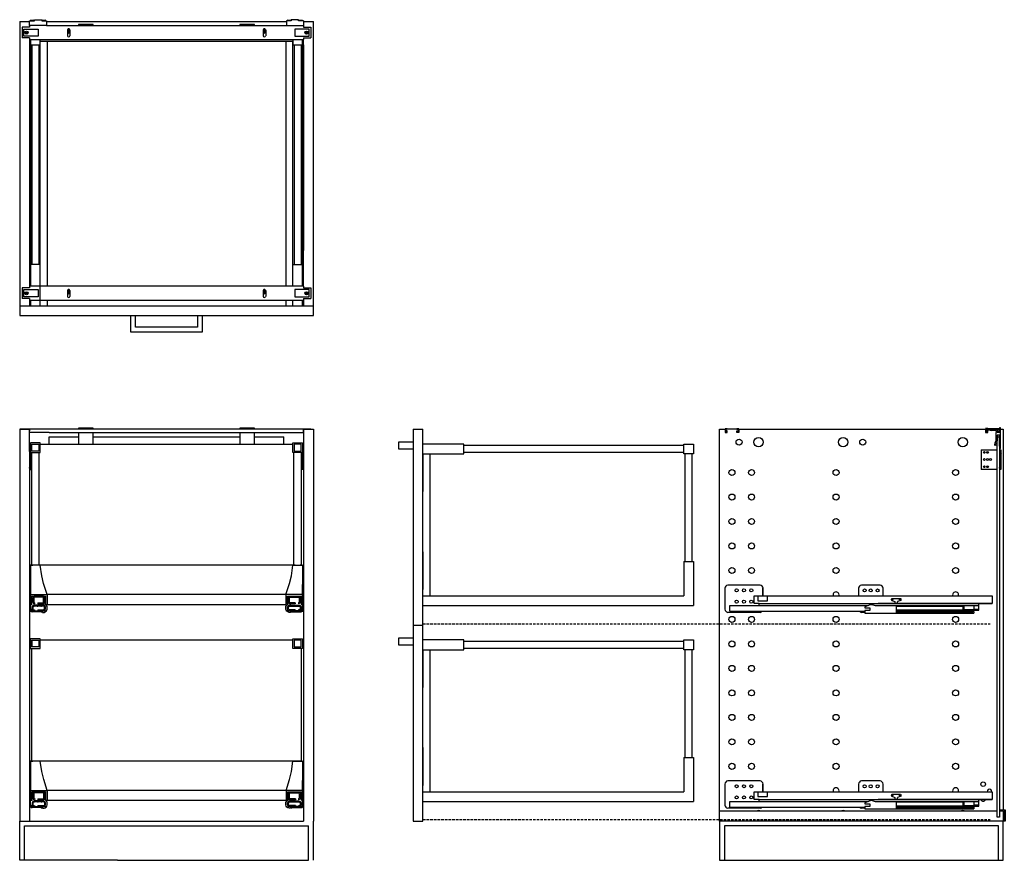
# Model space of a CAD drawing. Header units: millimetres. Extents: x 732 to 34504, y 287 to 534.
# Drawn here: x 1182.7 to 1384.1, y 310.4 to 482.1 of the extents above; entities that cross this region are included whole.
import ezdxf

# ---------------------------------------------------------------- set-up
doc = ezdxf.new("R2010")
doc.units = ezdxf.units.MM
doc.linetypes.add('TRATTEGGIATO', pattern=[0.75, 0.5, -0.25])
doc.layers.add('viti', color=5, linetype='Continuous')

msp = doc.modelspace()

# ---------------------------------------------------------------- linework, layer by layer
for p, q in [((1182.7, 481.68), (1182.7, 421.68)), ((1182.7, 481.68), (1184.7, 481.68)), ((1182.7, 481.68), (1182.7, 421.68)), ((1182.7, 481.68), (1184.7, 481.68)), ((1188.2, 481.68), (1237.2, 481.68)), ((1240.7, 481.68), (1242.7, 481.68)), ((1240.7, 481.68), (1242.7, 481.68)), ((1242.7, 421.68), (1242.7, 481.68)), ((1242.7, 421.68), (1242.7, 481.68)), ((1184.7, 478.06), (1184.7, 427.65)), ((1184.7, 478.06), (1184.7, 427.65)), ((1184.9, 478.06), (1184.9, 427.65)), ((1186.9, 432.06), (1186.9, 478.06)), ((1186.9, 477.73), (1238.5, 477.73)), ((1188.28, 477.73), (1188.28, 427.65)), ((1237.11, 477.72), (1237.11, 427.65)), ((1238.5, 432.06), (1238.5, 477.73)), ((1240.5, 427.65), (1240.5, 478.06)), ((1240.5, 478.06), (1240.5, 427.65)), ((1240.7, 427.65), (1240.7, 478.06)), ((1240.7, 427.65), (1240.7, 478.06)), ((1184.7, 476.98), (1184.7, 434.98)), ((1184.9, 476.98), (1184.9, 434.98)), ((1185.2, 476.98), (1185.2, 432.06)), ((1186.6, 476.98), (1186.6, 432.06)), ((1238.8, 476.98), (1238.8, 432.06)), ((1240.2, 476.98), (1240.2, 432.06)), ((1240.5, 476.98), (1240.5, 434.98)), ((1240.7, 476.98), (1240.7, 434.98)), ((1184.9, 457.1), (1184.7, 457.1)), ((1240.7, 457.1), (1240.5, 457.1)), ((1184.7, 452.1), (1184.9, 452.1)), ((1240.5, 452.1), (1240.7, 452.1)), ((1184.9, 432.56), (1184.7, 432.56)), ((1240.7, 432.56), (1240.5, 432.56)), ((1240.7, 428.74), (1240.7, 429.59)), ((1240.7, 428.74), (1240.7, 429.09)), ((1182.7, 423.68), (1242.7, 423.68)), ((1184.7, 424.83), (1184.7, 423.68)), ((1184.7, 424.83), (1184.7, 423.68)), ((1184.9, 424.83), (1184.9, 423.68)), ((1188.28, 424.83), (1188.28, 423.68)), ((1237.11, 424.83), (1237.11, 423.67)), ((1240.7, 423.68), (1240.4, 423.68)), ((1240.5, 423.68), (1240.5, 424.83)), ((1240.5, 424.83), (1240.5, 423.68)), ((1240.7, 423.68), (1240.55, 423.68)), ((1240.7, 423.68), (1240.7, 424.83)), ((1240.7, 423.68), (1240.7, 424.83)), ((1240.7, 424.83), (1240.7, 423.68)), ((1240.7, 423.68), (1240.7, 424.53)), ((1182.7, 421.68), (1242.7, 421.68)), ((1205.38, 418.28), (1205.38, 421.68)), ((1205.38, 421.68), (1220.01, 421.68)), ((1206.38, 419.28), (1206.38, 421.68)), ((1219.01, 421.68), (1219.01, 419.28)), ((1220.01, 421.68), (1220.01, 418.28)), ((1219.01, 419.28), (1206.38, 419.28)), ((1220.01, 418.28), (1205.38, 418.28)), ((1182.7, 398.43), (1182.7, 318.43)), ((1184.7, 398.43), (1182.7, 398.43)), ((1182.7, 398.43), (1184.7, 398.43)), ((1184.7, 393.89), (1184.7, 398.43)), ((1184.7, 393.89), (1184.7, 398.43)), ((1188.7, 395.43), (1188.7, 396.9)), ((1188.7, 396.9), (1194.7, 396.9)), ((1197.74, 396.9), (1227.65, 396.9)), ((1230.7, 396.9), (1236.7, 396.9)), ((1236.7, 395.43), (1236.7, 396.9)), ((1240.7, 398.43), (1242.7, 398.43)), ((1240.7, 398.43), (1242.7, 398.43)), ((1240.7, 398.43), (1240.7, 393.89)), ((1242.7, 398.43), (1242.7, 318.43)), ((1263.09, 398.43), (1263.09, 378.43)), ((1263.09, 398.43), (1265.09, 398.43)), ((1265.09, 378.43), (1265.09, 398.43)), ((1325.7, 398.43), (1326.85, 398.43)), ((1325.7, 318.43), (1325.7, 398.43)), ((1329.68, 398.43), (1380.08, 398.43)), ((1383.12, 398.43), (1383.7, 398.43)), ((1383.7, 398.43), (1383.7, 390.73)), ((1186.91, 395.43), (1238.5, 395.43)), ((1263.09, 395.8), (1260.07, 395.8)), ((1260.07, 395.8), (1260.07, 394.45)), ((1273.47, 395.43), (1265.09, 395.43)), ((1273.47, 393.43), (1273.47, 395.43)), ((1273.47, 395.18), (1318.39, 395.18)), ((1318.39, 395.43), (1320.39, 395.43)), ((1318.39, 393.43), (1318.39, 395.43)), ((1320.39, 395.43), (1320.39, 393.43)), ((1320.39, 395.43), (1320.39, 393.43)), ((1184.7, 393.89), (1184.7, 318.43)), ((1185.15, 370.68), (1185.15, 393.68)), ((1186.65, 370.68), (1186.65, 393.68)), ((1238.74, 370.68), (1238.74, 393.68)), ((1240.25, 370.68), (1240.25, 393.68)), ((1240.7, 393.89), (1240.7, 318.43)), ((1260.07, 394.45), (1263.09, 394.45)), ((1265.09, 393.43), (1273.47, 393.43)), ((1265.09, 393.43), (1265.09, 385.73)), ((1265.09, 378.73), (1265.09, 393.13)), ((1266.59, 364.43), (1266.59, 393.43)), ((1318.39, 393.68), (1273.47, 393.68)), ((1320.39, 393.43), (1318.39, 393.43)), ((1320.09, 393.43), (1318.59, 393.43)), ((1318.59, 393.43), (1318.59, 371.43)), ((1320.09, 371.43), (1320.09, 393.43)), ((1382.9, 393.89), (1382.9, 390.63)), ((1383.7, 390.73), (1383.7, 320.73)), ((1265.09, 378.43), (1265.09, 378.73)), ((1263.09, 378.43), (1263.09, 358.43)), ((1265.09, 358.43), (1265.09, 378.43)), ((1265.09, 373.43), (1265.09, 365.73)), ((1265.09, 358.73), (1265.09, 373.13)), ((1184.9, 370.68), (1184.9, 362.68)), ((1186.9, 370.68), (1184.9, 370.68)), ((1184.9, 370.68), (1185.4, 370.68)), ((1187.19, 368.54), (1186.9, 370.68)), ((1238.99, 370.68), (1186.9, 370.68)), ((1238.21, 368.54), (1238.5, 370.68)), ((1238.5, 370.68), (1240.5, 370.68)), ((1240.5, 370.68), (1240, 370.68)), ((1240.5, 370.68), (1240.5, 362.68)), ((1318.39, 371.43), (1318.39, 364.43)), ((1318.39, 371.43), (1320.39, 371.43)), ((1320.39, 371.43), (1320.39, 362.43)), ((1184.7, 366.75), (1184.7, 361.69)), ((1184.9, 366.75), (1184.7, 366.75)), ((1184.9, 361.69), (1184.9, 366.75)), ((1187.59, 366.94), (1187.19, 368.54)), ((1188.28, 364.68), (1187.59, 366.94)), ((1237.11, 364.68), (1237.8, 366.94)), ((1237.8, 366.94), (1238.21, 368.54)), ((1240.5, 361.69), (1240.5, 366.75)), ((1240.5, 366.75), (1240.7, 366.75)), ((1240.7, 366.75), (1240.7, 361.69)), ((1184.9, 364.68), (1188.28, 364.68)), ((1184.9, 364.55), (1184.9, 364.55)), ((1237.11, 364.68), (1188.28, 364.68)), ((1188.28, 364.68), (1188.28, 362.68)), ((1237.11, 364.68), (1237.11, 362.68)), ((1240.5, 364.68), (1237.11, 364.68)), ((1240.5, 362.68), (1240.5, 364.68)), ((1240.5, 364.55), (1240.5, 364.55)), ((1184.9, 362.68), (1185.2, 362.68)), ((1184.9, 362.68), (1185.2, 362.68)), ((1185.2, 362.68), (1185.2, 364.38)), ((1185.2, 364.38), (1187.98, 364.38)), ((1185.75, 362.97), (1185.71, 362.78)), ((1186.38, 362.98), (1186.38, 362.78)), ((1187.34, 362.55), (1187.34, 362.78)), ((1187.98, 364.38), (1187.98, 362.68)), ((1187.98, 362.68), (1237.11, 362.69)), ((1237.41, 362.68), (1237.41, 364.38)), ((1237.41, 364.38), (1240.2, 364.38)), ((1238.05, 362.55), (1238.05, 362.78)), ((1239.01, 362.98), (1239.01, 362.78)), ((1239.64, 362.97), (1239.69, 362.78)), ((1240.2, 364.38), (1240.2, 362.68)), ((1240.5, 362.68), (1240.2, 362.68)), ((1240.5, 362.68), (1240.2, 362.68)), ((1265.09, 364.43), (1318.39, 364.43)), ((1187.34, 361.18), (1185.19, 361.18)), ((1185.25, 361.38), (1187.64, 361.38)), ((1185.75, 361.57), (1185.71, 361.38)), ((1186.38, 361.58), (1186.38, 361.38)), ((1187.34, 361.05), (1187.34, 361.38)), ((1240.14, 361.38), (1237.75, 361.38)), ((1238.05, 361.05), (1238.05, 361.38)), ((1238.05, 361.18), (1240.2, 361.18)), ((1239.01, 361.58), (1239.01, 361.38)), ((1239.64, 361.57), (1239.69, 361.38)), ((1265.09, 362.43), (1320.39, 362.43)), ((1263.09, 358.43), (1265.09, 358.43)), ((1263.09, 358.43), (1263.09, 338.43)), ((1263.09, 358.43), (1265.09, 358.43)), ((1265.09, 338.43), (1265.09, 358.43)), ((1186.91, 355.43), (1238.51, 355.43)), ((1263.09, 355.8), (1260.07, 355.8)), ((1260.07, 355.8), (1260.07, 354.45)), ((1273.47, 355.43), (1265.09, 355.43)), ((1273.47, 353.43), (1273.47, 355.43)), ((1273.47, 355.18), (1318.39, 355.18)), ((1318.39, 355.43), (1320.39, 355.43)), ((1318.39, 353.43), (1318.39, 355.43)), ((1320.39, 355.43), (1320.39, 353.43)), ((1320.39, 355.43), (1320.39, 353.43)), ((1185.16, 330.68), (1185.16, 353.68)), ((1240.26, 330.68), (1240.26, 353.68)), ((1260.07, 354.45), (1263.09, 354.45)), ((1265.09, 353.43), (1273.47, 353.43)), ((1265.09, 353.43), (1265.09, 345.73)), ((1265.09, 338.73), (1265.09, 353.13)), ((1266.59, 324.43), (1266.59, 353.43)), ((1318.39, 353.68), (1273.47, 353.68)), ((1320.39, 353.43), (1318.39, 353.43)), ((1320.09, 353.43), (1318.59, 353.43)), ((1318.59, 353.43), (1318.59, 331.43)), ((1320.09, 331.43), (1320.09, 353.43)), ((1263.09, 338.43), (1263.09, 318.43)), ((1265.09, 338.43), (1265.09, 338.73)), ((1265.09, 318.43), (1265.09, 338.43)), ((1265.09, 333.43), (1265.09, 325.73)), ((1265.09, 318.73), (1265.09, 333.13)), ((1184.91, 330.68), (1184.91, 322.68)), ((1186.91, 330.68), (1184.91, 330.68)), ((1184.91, 330.68), (1185.41, 330.68)), ((1240.51, 330.68), (1185.41, 330.68)), ((1187.2, 328.54), (1186.91, 330.68)), ((1238.22, 328.54), (1238.51, 330.68)), ((1238.51, 330.68), (1240.51, 330.68)), ((1240.51, 330.68), (1240.01, 330.68)), ((1240.51, 330.68), (1240.51, 322.68)), ((1318.39, 331.43), (1318.39, 324.43)), ((1318.39, 331.43), (1320.39, 331.43)), ((1320.39, 331.43), (1320.39, 322.43)), ((1187.6, 326.94), (1187.2, 328.54)), ((1237.82, 326.94), (1238.22, 328.54)), ((1184.71, 326.75), (1184.71, 321.69)), ((1184.91, 326.75), (1184.71, 326.75)), ((1184.91, 321.69), (1184.91, 326.75)), ((1188.3, 324.68), (1187.6, 326.94)), ((1237.12, 324.68), (1237.82, 326.94)), ((1240.51, 321.69), (1240.51, 326.75)), ((1240.51, 326.75), (1240.71, 326.75)), ((1240.71, 326.75), (1240.71, 321.69)), ((1184.91, 324.68), (1188.3, 324.68)), ((1184.91, 324.55), (1184.91, 324.55)), ((1185.21, 322.68), (1185.21, 324.38)), ((1185.21, 324.38), (1188, 324.38)), ((1188, 324.38), (1188, 322.68)), ((1237.12, 324.68), (1188.3, 324.68)), ((1188.3, 324.68), (1188.3, 322.68)), ((1237.12, 324.68), (1237.12, 322.68)), ((1240.51, 324.68), (1237.12, 324.68)), ((1237.42, 322.68), (1237.42, 324.38)), ((1237.42, 324.38), (1240.21, 324.38)), ((1240.21, 324.38), (1240.21, 322.68)), ((1240.51, 322.68), (1240.51, 324.68)), ((1240.51, 324.55), (1240.51, 324.55)), ((1265.09, 324.43), (1318.39, 324.43)), ((1184.91, 322.68), (1185.21, 322.68)), ((1184.91, 322.68), (1185.21, 322.68)), ((1185.77, 322.97), (1185.72, 322.78)), ((1186.39, 322.98), (1186.39, 322.78)), ((1187.36, 322.55), (1187.36, 322.78)), ((1188, 322.68), (1237.12, 322.69)), ((1238.06, 322.55), (1238.06, 322.78)), ((1239.03, 322.98), (1239.03, 322.78)), ((1239.65, 322.97), (1239.7, 322.78)), ((1240.51, 322.68), (1240.21, 322.68)), ((1240.51, 322.68), (1240.21, 322.68)), ((1265.09, 322.43), (1320.39, 322.43)), ((1187.36, 321.18), (1185.2, 321.18)), ((1185.26, 321.38), (1187.65, 321.38)), ((1185.77, 321.57), (1185.72, 321.38)), ((1186.39, 321.58), (1186.39, 321.38)), ((1187.36, 321.05), (1187.36, 321.38)), ((1240.16, 321.38), (1237.77, 321.38)), ((1238.06, 321.05), (1238.06, 321.38)), ((1238.06, 321.18), (1240.22, 321.18)), ((1239.03, 321.58), (1239.03, 321.38)), ((1239.65, 321.57), (1239.7, 321.38)), ((1382.45, 320.43), (1325.7, 320.43)), ((1382.45, 320.43), (1325.7, 320.43)), ((1383.7, 320.43), (1382.9, 320.43)), ((1383.7, 320.43), (1383.7, 318.43)), ((1182.7, 318.43), (1240.7, 318.43)), ((1182.7, 310.43), (1182.7, 318.43)), ((1242.7, 310.43), (1242.7, 318.43)), ((1263.09, 318.43), (1265.09, 318.43)), ((1383.7, 318.43), (1325.7, 318.43)), ((1325.7, 318.43), (1325.7, 310.43)), ((1383.7, 310.43), (1383.7, 318.43)), ((1183.7, 310.43), (1183.7, 317.43)), ((1183.7, 317.43), (1241.7, 317.43)), ((1241.7, 310.43), (1241.7, 317.43)), ((1382.7, 317.43), (1326.7, 317.43)), ((1326.7, 317.43), (1326.7, 310.43)), ((1382.7, 310.43), (1382.7, 317.43)), ((1202.7, 310.43), (1182.7, 310.43)), ((1202.7, 310.43), (1241.7, 310.43)), ((1325.7, 310.43), (1383.7, 310.43))]:
    msp.add_line(p, q)
for points in [[(1184.9, 478.06), (1184.9, 476.98), (1186.9, 476.98), (1186.9, 478.06)], [(1238.5, 478.06), (1238.5, 476.98), (1240.5, 476.98), (1240.5, 478.06)], [(1186.9, 423.68), (1186.9, 432.06), (1184.9, 432.06), (1184.9, 427.65)], [(1238.5, 427.65), (1238.5, 432.06), (1240.5, 432.06), (1240.5, 427.65)], [(1184.7, 424.83), (1184.7, 423.68)], [(1184.9, 424.83), (1184.9, 423.68)], [(1238.5, 423.68), (1238.5, 424.83)], [(1240.5, 424.83), (1240.5, 423.68)]]:
    msp.add_lwpolyline(points)
for points in [[(1382.45, 396.9), (1382.9, 396.9), (1382.9, 319.26), (1382.45, 319.26)], [(1184.9, 393.68), (1186.9, 393.68), (1186.9, 395.68), (1184.9, 395.68)], [(1184.91, 393.68), (1186.91, 393.68), (1186.91, 395.68), (1184.91, 395.68)], [(1185.2, 395.38), (1186.6, 395.38), (1186.6, 393.98), (1185.2, 393.98)], [(1240.5, 393.68), (1238.5, 393.68), (1238.5, 395.68), (1240.5, 395.68)], [(1240.2, 395.38), (1238.8, 395.38), (1238.8, 393.98), (1240.2, 393.98)], [(1184.91, 353.68), (1186.91, 353.68), (1186.91, 355.68), (1184.91, 355.68)], [(1185.21, 355.38), (1186.61, 355.38), (1186.61, 353.98), (1185.21, 353.98)], [(1240.51, 353.68), (1238.51, 353.68), (1238.51, 355.68), (1240.51, 355.68)], [(1240.21, 355.38), (1238.81, 355.38), (1238.81, 353.98), (1240.21, 353.98)]]:
    msp.add_lwpolyline(points, close=True)
for points in [[(1186.38, 361.38), (1186.38, 361.38), (1187.64, 361.38, 0.326316), (1187.98, 361.75), (1187.98, 362.17, 0.303885), (1187.47, 362.55), (1185.71, 362.55, 0.303885), (1185.2, 362.17), (1185.2, 361.77, 0.342616), (1185.56, 361.38)], [(1186.38, 362.78), (1186.38, 362.78), (1187.47, 362.78, 0.341037), (1187.78, 363.16), (1187.78, 363.99, 0.341037), (1187.47, 364.38), (1185.71, 364.38, 0.341037), (1185.4, 363.99), (1185.4, 363.16, 0.341037), (1185.71, 362.78)], [(1186.38, 362.98), (1187.45, 362.98, 0.311697), (1187.58, 363.16), (1187.58, 363.99, 0.311697), (1187.45, 364.18), (1185.73, 364.18, 0.311697), (1185.6, 363.99), (1185.6, 363.16, 0.338201), (1185.75, 362.97, 0.338201)], [(1187.34, 361.05), (1187.67, 361.05, 0.347699), (1188.31, 361.73), (1188.31, 362.22, 0.221474), (1187.65, 362.86, 0.221474)], [(1238.05, 361.05), (1237.73, 361.05, -0.347699), (1237.08, 361.73), (1237.08, 362.22, -0.233368), (1237.74, 362.87)], [(1239.01, 361.38), (1239.01, 361.38), (1237.75, 361.38, -0.326316), (1237.41, 361.75), (1237.41, 362.17, -0.303885), (1237.92, 362.55), (1239.69, 362.55, -0.303885), (1240.2, 362.17), (1240.2, 361.77, -0.342616), (1239.83, 361.38)], [(1239.01, 362.78), (1239.01, 362.78), (1237.92, 362.78, -0.341037), (1237.61, 363.16), (1237.61, 364, -0.341037), (1237.92, 364.38), (1239.69, 364.38, -0.341037), (1240, 364), (1240, 363.16, -0.341037), (1239.69, 362.78)], [(1239.01, 362.98), (1237.95, 362.98, -0.311697), (1237.81, 363.16), (1237.81, 363.99, -0.311697), (1237.95, 364.18), (1239.66, 364.18, -0.311697), (1239.8, 363.99), (1239.8, 363.16, -0.338201), (1239.64, 362.97, -0.338201)], [(1186.38, 361.58), (1187.45, 361.58, 0.281048), (1187.78, 361.75), (1187.78, 362.16, 0.332656), (1187.45, 362.35), (1185.73, 362.35, 0.332656), (1185.4, 362.16), (1185.4, 361.75, 0.414996), (1185.75, 361.57, 0.338201)], [(1239.01, 361.58), (1237.95, 361.58, -0.281048), (1237.61, 361.75), (1237.61, 362.17, -0.332656), (1237.95, 362.35), (1239.66, 362.35, -0.332656), (1240, 362.17), (1240, 361.75, -0.414996), (1239.64, 361.57, -0.338201)], [(1186.39, 322.78), (1186.39, 322.78), (1187.49, 322.78, 0.341037), (1187.8, 323.16), (1187.8, 323.99, 0.341037), (1187.49, 324.38), (1185.72, 324.38, 0.341037), (1185.41, 323.99), (1185.41, 323.16, 0.341037), (1185.72, 322.78)], [(1239.03, 322.78), (1239.03, 322.78), (1237.93, 322.78, -0.341037), (1237.62, 323.16), (1237.62, 324, -0.341037), (1237.93, 324.38), (1239.7, 324.38, -0.341037), (1240.01, 324), (1240.01, 323.16, -0.341037), (1239.7, 322.78)], [(1186.39, 321.38), (1186.39, 321.38), (1187.65, 321.38, 0.326316), (1188, 321.75), (1188, 322.17, 0.303885), (1187.49, 322.55), (1185.72, 322.55, 0.303885), (1185.21, 322.17), (1185.21, 321.77, 0.342616), (1185.58, 321.38)], [(1186.39, 321.58), (1187.46, 321.58, 0.281048), (1187.8, 321.75), (1187.8, 322.16, 0.332656), (1187.46, 322.35), (1185.75, 322.35, 0.332656), (1185.41, 322.16), (1185.41, 321.75, 0.414996), (1185.77, 321.57, 0.338201)], [(1186.39, 322.98), (1187.46, 322.98, 0.311697), (1187.6, 323.16), (1187.6, 323.99, 0.311697), (1187.46, 324.18), (1185.75, 324.18, 0.311697), (1185.61, 323.99), (1185.61, 323.16, 0.338201), (1185.77, 322.97, 0.338201)], [(1187.36, 321.05), (1187.68, 321.05, 0.347699), (1188.33, 321.73), (1188.33, 322.22, 0.221474), (1187.66, 322.86, 0.221474)], [(1238.06, 321.05), (1237.74, 321.05, -0.347699), (1237.09, 321.73), (1237.09, 322.22, -0.233368), (1237.76, 322.87)], [(1239.03, 321.38), (1239.03, 321.38), (1237.77, 321.38, -0.326316), (1237.42, 321.75), (1237.42, 322.17, -0.303885), (1237.93, 322.55), (1239.7, 322.55, -0.303885), (1240.21, 322.17), (1240.21, 321.77, -0.342616), (1239.84, 321.38)], [(1239.03, 321.58), (1237.96, 321.58, -0.281048), (1237.62, 321.75), (1237.62, 322.17, -0.332656), (1237.96, 322.35), (1239.67, 322.35, -0.332656), (1240.01, 322.17), (1240.01, 321.75, -0.414996), (1239.65, 321.57, -0.338201)], [(1239.03, 322.98), (1237.96, 322.98, -0.311697), (1237.82, 323.16), (1237.82, 323.99, -0.311697), (1237.96, 324.18), (1239.67, 324.18, -0.311697), (1239.81, 323.99), (1239.81, 323.16, -0.338201), (1239.65, 322.97, -0.338201)]]:
    msp.add_lwpolyline(points, format="xyb")
for centre, radius in [((1333.69, 395.81), 0.955), ((1333.69, 395.81), 0.955), ((1350.96, 395.81), 0.955), ((1350.96, 395.81), 0.955), ((1375.41, 395.81), 0.955), ((1375.41, 395.81), 0.955), ((1329.69, 395.81), 0.614), ((1329.69, 395.81), 0.614), ((1354.96, 395.81), 0.614), ((1354.96, 395.81), 0.614), ((1328.24, 389.61), 0.614), ((1332.24, 389.61), 0.614), ((1349.51, 389.61), 0.614), ((1373.95, 389.61), 0.614), ((1328.24, 384.61), 0.614), ((1332.24, 384.61), 0.614), ((1349.51, 384.61), 0.614), ((1373.95, 384.61), 0.614), ((1328.24, 379.61), 0.614), ((1328.24, 379.61), 0.614), ((1332.24, 379.61), 0.614), ((1332.24, 379.61), 0.614), ((1349.51, 379.61), 0.614), ((1373.95, 379.61), 0.614), ((1328.24, 374.61), 0.614), ((1328.24, 374.61), 0.614), ((1332.24, 374.61), 0.614), ((1332.24, 374.61), 0.614), ((1349.51, 374.61), 0.614), ((1373.95, 374.61), 0.614), ((1328.24, 369.61), 0.614), ((1328.24, 369.61), 0.614), ((1332.24, 369.61), 0.614), ((1332.24, 369.61), 0.614), ((1349.51, 369.61), 0.614), ((1373.95, 369.61), 0.614), ((1328.24, 359.61), 0.614), ((1328.24, 359.61), 0.614), ((1332.24, 359.61), 0.614), ((1332.24, 359.61), 0.614), ((1349.51, 359.61), 0.614), ((1373.95, 359.61), 0.614), ((1328.24, 354.61), 0.614), ((1328.24, 354.61), 0.614), ((1332.24, 354.61), 0.614), ((1332.24, 354.61), 0.614), ((1349.51, 354.61), 0.614), ((1373.95, 354.61), 0.614), ((1328.24, 349.61), 0.614), ((1328.24, 349.61), 0.614), ((1328.24, 349.61), 0.614), ((1332.24, 349.61), 0.614), ((1332.24, 349.61), 0.614), ((1332.24, 349.61), 0.614), ((1349.51, 349.61), 0.614), ((1349.51, 349.61), 0.614), ((1349.51, 349.61), 0.614), ((1373.95, 349.61), 0.614), ((1373.95, 349.61), 0.614), ((1373.95, 349.61), 0.614), ((1328.24, 344.61), 0.614), ((1328.24, 344.61), 0.614), ((1328.24, 344.61), 0.614), ((1332.24, 344.61), 0.614), ((1332.24, 344.61), 0.614), ((1332.24, 344.61), 0.614), ((1349.51, 344.61), 0.614), ((1349.51, 344.61), 0.614), ((1349.51, 344.61), 0.614), ((1373.95, 344.61), 0.614), ((1373.95, 344.61), 0.614), ((1373.95, 344.61), 0.614), ((1328.24, 339.61), 0.614), ((1328.24, 339.61), 0.614), ((1332.24, 339.61), 0.614), ((1332.24, 339.61), 0.614), ((1349.51, 339.61), 0.614), ((1373.95, 339.61), 0.614), ((1328.24, 334.61), 0.614), ((1328.24, 334.61), 0.614), ((1332.24, 334.61), 0.614), ((1332.24, 334.61), 0.614), ((1349.51, 334.61), 0.614), ((1373.95, 334.61), 0.614), ((1328.24, 329.61), 0.614), ((1328.24, 329.61), 0.614), ((1332.24, 329.61), 0.614), ((1332.24, 329.61), 0.614), ((1349.51, 329.61), 0.614), ((1373.95, 329.61), 0.614), ((1379.57, 325.97), 0.469)]:
    msp.add_circle(centre, radius)
for centre, radius, start, end in [((1349.51, 364.61), 0.614, 342.6442, 197.3558), ((1373.95, 364.61), 0.614, 342.6442, 197.3558), ((1185.22, 361.7), 0.522, 180.4145, 273.2517), ((1185.3, 361.78), 0.41, 192.676, 263.1788), ((1240.1, 361.78), 0.41, 276.8212, 347.324), ((1240.17, 361.7), 0.522, 266.7483, 359.5855), ((1349.51, 324.61), 0.614, 342.6442, 197.3558), ((1373.95, 324.61), 0.614, 342.6442, 197.3558), ((1380.88, 324.46), 0.469, 355.6183, 184.3817), ((1379.57, 322.95), 0.469, 195.4149, 344.5851), ((1185.23, 321.7), 0.522, 180.4145, 273.2517), ((1185.31, 321.78), 0.41, 192.676, 263.1788), ((1240.11, 321.78), 0.41, 276.8212, 347.324), ((1240.19, 321.7), 0.522, 266.7483, 359.5855), ((1333.69, 319.61), 0.955, 58.8319, 121.1681), ((1350.96, 319.61), 0.955, 58.8319, 121.1681), ((1375.41, 319.61), 0.955, 58.8319, 121.1681)]:
    msp.add_arc(centre, radius, start, end)
for p in [(1185.4, 361.69), (1185.6, 362.34), (1186.36, 362.35), (1187.11, 362.35), (1187.13, 361.15), (1187.78, 362.15), (1187.78, 361.39), (1237.61, 362.15), (1237.61, 361.39), (1238.26, 361.15), (1238.28, 362.35), (1239.03, 362.35), (1239.79, 362.34), (1240, 361.69), (1185.62, 322.34), (1186.37, 322.35), (1187.13, 322.35), (1238.29, 322.35), (1239.05, 322.35), (1239.8, 322.34), (1185.41, 321.69), (1187.15, 321.15), (1187.8, 322.15), (1187.8, 321.39), (1237.62, 322.15), (1237.62, 321.39), (1238.27, 321.15), (1240.01, 321.69)]:
    msp.add_point(p)
at = {"layer": 'viti'}
for p, q in [((1184.7, 480.88), (1184.7, 481.88)), ((1184.7, 481.88), (1185.7, 481.88)), ((1184.86, 481.98), (1185.51, 481.98)), ((1185.07, 481.88), (1184.87, 481.98)), ((1185.51, 481.98), (1185.33, 481.88)), ((1185.7, 481.88), (1185.7, 482.08)), ((1185.7, 482.08), (1187.2, 482.08)), ((1187.2, 482.08), (1187.2, 481.88)), ((1187.2, 481.88), (1188.2, 481.88)), ((1187.36, 481.98), (1188.01, 481.98)), ((1187.57, 481.88), (1187.37, 481.98)), ((1188.01, 481.98), (1187.83, 481.88)), ((1188.2, 481.88), (1188.2, 480.88)), ((1238.2, 481.88), (1237.2, 481.88)), ((1237.2, 481.88), (1237.2, 480.88)), ((1237.36, 481.98), (1238.01, 481.98)), ((1237.57, 481.88), (1237.37, 481.98)), ((1238.01, 481.98), (1237.83, 481.88)), ((1239.7, 482.08), (1238.2, 482.08)), ((1238.2, 482.08), (1238.2, 481.88)), ((1239.7, 481.88), (1239.7, 482.08)), ((1240.7, 481.88), (1239.7, 481.88)), ((1239.86, 481.98), (1240.51, 481.98)), ((1240.07, 481.88), (1239.87, 481.98)), ((1240.51, 481.98), (1240.33, 481.88)), ((1240.7, 481.88), (1240.7, 480.55)), ((1184.7, 480.55), (1183.2, 480.55)), ((1183.2, 480.55), (1183.2, 478.39)), ((1184.7, 480.88), (1184.7, 480.55)), ((1188.2, 480.88), (1184.7, 480.88)), ((1188.2, 480.88), (1240.7, 480.88)), ((1192.44, 480.01), (1192.44, 478.76)), ((1192.56, 480.11), (1192.56, 479.45)), ((1192.83, 480.11), (1192.83, 479.45)), ((1192.96, 480.01), (1192.96, 478.76)), ((1197.74, 481.08), (1194.7, 481.08)), ((1194.7, 481.08), (1194.7, 480.88)), ((1197.74, 480.88), (1197.74, 481.08)), ((1230.7, 481.08), (1227.65, 481.08)), ((1227.65, 481.08), (1227.65, 480.88)), ((1230.7, 480.88), (1230.7, 481.08)), ((1232.44, 480.01), (1232.44, 478.76)), ((1232.56, 480.11), (1232.56, 479.45)), ((1232.83, 480.11), (1232.83, 479.45)), ((1232.96, 480.01), (1232.96, 478.76)), ((1240.7, 480.55), (1242.2, 480.55)), ((1242.2, 480.55), (1242.2, 478.39)), ((1184.7, 478.39), (1183.2, 478.39)), ((1184.7, 478.39), (1184.7, 478.06)), ((1184.7, 478.06), (1240.7, 478.06)), ((1240.7, 478.39), (1242.2, 478.39)), ((1240.7, 478.39), (1240.7, 478.06)), ((1184.7, 427.32), (1183.2, 427.32)), ((1183.2, 427.32), (1183.2, 425.16)), ((1184.7, 427.65), (1184.7, 427.32)), ((1240.7, 427.65), (1184.7, 427.65)), ((1240.7, 427.65), (1240.7, 427.32)), ((1240.7, 427.32), (1242.2, 427.32)), ((1242.2, 427.32), (1242.2, 425.16)), ((1184.7, 425.16), (1183.2, 425.16)), ((1184.7, 425.16), (1184.7, 424.83)), ((1192.44, 426.78), (1192.44, 425.53)), ((1192.56, 426.88), (1192.56, 426.22)), ((1192.83, 426.88), (1192.83, 426.22)), ((1192.96, 426.78), (1192.96, 425.53)), ((1232.44, 426.78), (1232.44, 425.53)), ((1232.56, 426.88), (1232.56, 426.22)), ((1232.83, 426.88), (1232.83, 426.22)), ((1232.96, 426.78), (1232.96, 425.53)), ((1240.7, 425.16), (1242.2, 425.16)), ((1240.7, 425.16), (1240.7, 424.83)), ((1184.7, 424.83), (1240.7, 424.83)), ((1183.2, 398.53), (1184.41, 398.53)), ((1183.2, 398.43), (1183.2, 398.53)), ((1183.2, 398.43), (1183.2, 398.53)), ((1183.2, 398.43), (1183.2, 398.52)), ((1183.2, 398.43), (1183.2, 398.52)), ((1184.41, 398.53), (1242.2, 398.53)), ((1184.7, 398.43), (1184.7, 398.13)), ((1184.7, 397.75), (1184.7, 398.43)), ((1188.7, 397.75), (1184.7, 397.75)), ((1188.7, 397.75), (1184.7, 397.75)), ((1188.7, 397.75), (1197.74, 397.75)), ((1194.7, 398.68), (1194.7, 398.53)), ((1197.74, 398.68), (1194.7, 398.68)), ((1194.7, 397.75), (1194.7, 395.43)), ((1197.74, 398.53), (1197.74, 398.68)), ((1197.74, 398.53), (1197.74, 398.68)), ((1197.74, 397.75), (1240.7, 397.76)), ((1197.74, 395.43), (1197.74, 397.75)), ((1227.65, 398.68), (1227.65, 398.53)), ((1230.69, 398.68), (1227.65, 398.68)), ((1227.65, 397.75), (1227.65, 395.43)), ((1230.69, 398.53), (1230.69, 398.68)), ((1230.7, 397.75), (1240.7, 397.75)), ((1230.7, 395.43), (1230.7, 397.75)), ((1240.7, 397.75), (1240.7, 398.43)), ((1242.2, 398.43), (1240.7, 398.43)), ((1240.99, 398.53), (1242.2, 398.53)), ((1242.2, 398.43), (1242.2, 398.53)), ((1326.85, 398.56), (1329.68, 398.57)), ((1327.3, 398.56), (1326.85, 398.56)), ((1326.85, 398.56), (1326.85, 397.75)), ((1326.85, 397.75), (1327.3, 397.75)), ((1329.54, 398.43), (1326.99, 398.43)), ((1327.3, 398.43), (1326.99, 398.43)), ((1326.99, 398.43), (1326.99, 397.89)), ((1326.99, 397.89), (1327.17, 397.89)), ((1327.17, 397.89), (1327.17, 398.13)), ((1327.3, 398.13), (1327.17, 398.13)), ((1327.3, 397.75), (1327.3, 398.13)), ((1329.23, 398.57), (1329.68, 398.57)), ((1329.23, 398.43), (1329.54, 398.43)), ((1329.23, 397.75), (1329.23, 398.13)), ((1329.23, 398.13), (1329.36, 398.13)), ((1329.68, 397.75), (1329.23, 397.75)), ((1329.36, 397.89), (1329.36, 398.13)), ((1329.54, 397.89), (1329.36, 397.89)), ((1329.54, 398.43), (1329.54, 397.89)), ((1329.68, 398.56), (1329.68, 397.75)), ((1380.08, 398.61), (1382.46, 398.61)), ((1380.53, 398.61), (1380.08, 398.61)), ((1380.08, 398.56), (1380.08, 397.75)), ((1380.08, 397.75), (1380.53, 397.75)), ((1380.22, 398.39), (1380.53, 398.43)), ((1382.77, 398.43), (1380.22, 398.43)), ((1380.53, 398.43), (1380.22, 398.43)), ((1380.22, 398.43), (1380.22, 397.89)), ((1380.37, 398.31), (1380.22, 398.39)), ((1380.22, 397.89), (1380.4, 397.89)), ((1380.57, 398.24), (1380.37, 398.31)), ((1380.4, 397.89), (1380.4, 398.13)), ((1380.53, 398.13), (1380.4, 398.13)), ((1380.53, 398.43), (1380.91, 398.35)), ((1380.53, 397.75), (1380.53, 398.13)), ((1381.32, 398.15), (1380.57, 398.24)), ((1380.91, 398.35), (1381.11, 398.32)), ((1381.11, 398.32), (1381.46, 398.34)), ((1381.77, 398.17), (1381.32, 398.15)), ((1381.46, 398.34), (1381.88, 398.37)), ((1381.99, 398.21), (1381.77, 398.17)), ((1381.88, 398.37), (1382.04, 398.43)), ((1381.92, 398.43), (1382.32, 398.43)), ((1382.23, 398.2), (1381.99, 398.21)), ((1382.06, 398.04), (1382.06, 398.04)), ((1382.23, 398.2), (1382.23, 397.8)), ((1382.23, 396.88), (1382.23, 397.8)), ((1382.24, 396.3), (1382.23, 396.88)), ((1382.32, 398.43), (1382.46, 398.31)), ((1382.44, 397.26), (1382.44, 396.96)), ((1382.91, 397.26), (1382.44, 397.26)), ((1382.44, 396.96), (1382.44, 396.36)), ((1382.46, 398.61), (1382.91, 398.61)), ((1382.46, 398.43), (1382.77, 398.43)), ((1382.46, 398.31), (1382.46, 397.75)), ((1382.46, 397.75), (1382.46, 398.13)), ((1382.46, 397.75), (1382.46, 398.13)), ((1382.46, 398.13), (1382.59, 398.13)), ((1382.91, 397.75), (1382.46, 397.75)), ((1382.91, 397.75), (1382.46, 397.75)), ((1382.91, 397.75), (1382.46, 397.75)), ((1382.59, 397.89), (1382.59, 398.13)), ((1382.77, 397.89), (1382.59, 397.89)), ((1382.77, 398.43), (1382.77, 397.89)), ((1382.91, 398.72), (1382.91, 397.75)), ((1383.12, 398.72), (1382.91, 398.72)), ((1382.91, 398.65), (1382.91, 397.75)), ((1382.91, 398.56), (1382.91, 397.75)), ((1382.91, 395.14), (1382.91, 397.26)), ((1383.12, 394.53), (1383.12, 398.72)), ((1381.98, 395.22), (1382.06, 395.7)), ((1382.06, 395.13), (1381.98, 395.22)), ((1382.06, 395.7), (1382.17, 395.91)), ((1382.17, 395.32), (1382.06, 395.13)), ((1382.17, 395.91), (1382.24, 396.3)), ((1382.34, 395.76), (1382.17, 395.32)), ((1382.44, 396.36), (1382.34, 395.76)), ((1383.03, 394.53), (1382.91, 395.14)), ((1184.9, 394.26), (1184.69, 394.26)), ((1184.69, 394.26), (1184.7, 394.26)), ((1184.79, 394.26), (1184.7, 393.89)), ((1184.7, 393.89), (1184.7, 393.6)), ((1184.9, 393.6), (1184.7, 393.6)), ((1184.9, 393.54), (1184.7, 393.54)), ((1184.7, 393.19), (1184.9, 393.19)), ((1184.9, 393.13), (1184.7, 393.13)), ((1184.7, 393.13), (1184.7, 392.5)), ((1184.9, 393.9), (1184.9, 393.89)), ((1184.9, 393.89), (1184.9, 390.63)), ((1184.9, 393.81), (1184.9, 393.81)), ((1184.96, 393.65), (1184.9, 393.64)), ((1184.96, 393.65), (1184.9, 393.64)), ((1184.9, 393.64), (1184.9, 393.09)), ((1184.9, 393.64), (1184.9, 393.09)), ((1184.9, 393.09), (1184.96, 393.08)), ((1184.9, 393.09), (1184.96, 393.08)), ((1184.96, 393.01), (1184.96, 393.68)), ((1185.1, 393.02), (1184.96, 393.01)), ((1185.1, 393.68), (1185.1, 393.02)), ((1185.15, 393.6), (1185.1, 393.6)), ((1185.15, 393.36), (1185.1, 393.36)), ((1240.24, 393.6), (1240.29, 393.6)), ((1240.24, 393.36), (1240.29, 393.36)), ((1240.29, 393.68), (1240.29, 393.02)), ((1240.29, 393.02), (1240.43, 393.01)), ((1240.43, 393.01), (1240.43, 393.68)), ((1240.43, 393.65), (1240.49, 393.64)), ((1240.43, 393.65), (1240.49, 393.64)), ((1240.49, 393.09), (1240.43, 393.08)), ((1240.49, 393.09), (1240.43, 393.08)), ((1240.49, 394.26), (1240.7, 394.26)), ((1240.49, 393.9), (1240.49, 393.89)), ((1240.49, 393.89), (1240.49, 390.63)), ((1240.49, 393.81), (1240.49, 393.81)), ((1240.49, 393.64), (1240.49, 393.09)), ((1240.49, 393.64), (1240.49, 393.09)), ((1240.49, 393.6), (1240.69, 393.6)), ((1240.49, 393.54), (1240.69, 393.54)), ((1240.69, 393.19), (1240.49, 393.19)), ((1240.49, 393.13), (1240.69, 393.13)), ((1240.6, 394.26), (1240.69, 393.89)), ((1240.7, 394.26), (1240.69, 394.26)), ((1240.69, 393.89), (1240.69, 393.6)), ((1240.69, 393.13), (1240.69, 392.5)), ((1379.2, 394.26), (1382.45, 394.26)), ((1379.2, 394.26), (1379.2, 390.26)), ((1382.9, 394.26), (1383.2, 394.26)), ((1383, 394.26), (1382.9, 393.89)), ((1382.9, 393.89), (1382.9, 390.63)), ((1383.12, 394.53), (1383.03, 394.53)), ((1383.2, 394.26), (1383.1, 393.89)), ((1383.1, 393.89), (1383.1, 390.63)), ((1383.2, 394.26), (1383.2, 390.26)), ((1383.4, 393.56), (1383.4, 393.56)), ((1184.9, 392.5), (1184.7, 392.5)), ((1184.9, 392.43), (1184.7, 392.43)), ((1184.7, 392.08), (1184.9, 392.08)), ((1184.9, 392.02), (1184.7, 392.02)), ((1184.7, 392.02), (1184.7, 391.39)), ((1184.9, 391.39), (1184.7, 391.39)), ((1184.9, 391.33), (1184.7, 391.33)), ((1184.7, 390.98), (1184.9, 390.98)), ((1184.7, 390.92), (1184.7, 390.63)), ((1184.9, 390.92), (1184.7, 390.92)), ((1184.96, 392.55), (1184.9, 392.53)), ((1184.96, 392.55), (1184.9, 392.53)), ((1184.9, 392.53), (1184.9, 391.99)), ((1184.9, 392.53), (1184.9, 391.99)), ((1184.9, 391.99), (1184.96, 391.97)), ((1184.9, 391.99), (1184.96, 391.97)), ((1184.96, 391.44), (1184.9, 391.43)), ((1184.96, 391.44), (1184.9, 391.43)), ((1184.9, 391.43), (1184.9, 390.88)), ((1184.9, 391.43), (1184.9, 390.88)), ((1184.9, 390.88), (1184.96, 390.87)), ((1184.9, 390.88), (1184.96, 390.87)), ((1184.96, 392.61), (1185.1, 392.6)), ((1184.96, 391.91), (1184.96, 392.61)), ((1185.1, 391.91), (1184.96, 391.91)), ((1184.96, 391.5), (1185.1, 391.5)), ((1184.96, 390.81), (1184.96, 391.5)), ((1185.1, 390.81), (1184.96, 390.81)), ((1185.1, 392.6), (1185.1, 391.91)), ((1185.1, 391.5), (1185.1, 390.81)), ((1185.15, 391.16), (1185.1, 391.16)), ((1185.15, 390.92), (1185.1, 390.92)), ((1240.24, 391.16), (1240.29, 391.16)), ((1240.24, 390.92), (1240.29, 390.92)), ((1240.43, 392.61), (1240.29, 392.6)), ((1240.29, 392.6), (1240.29, 391.91)), ((1240.29, 391.91), (1240.43, 391.91)), ((1240.43, 391.5), (1240.29, 391.5)), ((1240.29, 391.5), (1240.29, 390.81)), ((1240.29, 390.81), (1240.43, 390.81)), ((1240.43, 391.91), (1240.43, 392.61)), ((1240.43, 392.55), (1240.49, 392.53)), ((1240.43, 392.55), (1240.49, 392.53)), ((1240.49, 391.99), (1240.43, 391.97)), ((1240.49, 391.99), (1240.43, 391.97)), ((1240.43, 390.81), (1240.43, 391.5)), ((1240.43, 391.44), (1240.49, 391.43)), ((1240.43, 391.44), (1240.49, 391.43)), ((1240.49, 390.88), (1240.43, 390.87)), ((1240.49, 390.88), (1240.43, 390.87)), ((1240.49, 392.53), (1240.49, 391.99)), ((1240.49, 392.53), (1240.49, 391.99)), ((1240.49, 392.5), (1240.69, 392.5)), ((1240.49, 392.43), (1240.69, 392.43)), ((1240.69, 392.08), (1240.49, 392.08)), ((1240.49, 392.02), (1240.69, 392.02)), ((1240.49, 391.43), (1240.49, 390.88)), ((1240.49, 391.43), (1240.49, 390.88)), ((1240.49, 391.39), (1240.69, 391.39)), ((1240.49, 391.33), (1240.69, 391.33)), ((1240.69, 390.98), (1240.49, 390.98)), ((1240.49, 390.92), (1240.69, 390.92)), ((1240.69, 392.02), (1240.69, 391.39)), ((1240.69, 390.92), (1240.69, 390.63)), ((1184.69, 390.26), (1184.7, 390.26)), ((1184.79, 390.26), (1184.7, 390.63)), ((1184.7, 390.26), (1185.15, 390.26)), ((1185.15, 390.71), (1184.9, 390.71)), ((1184.99, 390.26), (1184.9, 390.63)), ((1185.15, 390.49), (1184.93, 390.49)), ((1240.24, 390.71), (1240.49, 390.71)), ((1240.24, 390.49), (1240.46, 390.49)), ((1240.69, 390.26), (1240.24, 390.26)), ((1240.4, 390.26), (1240.49, 390.63)), ((1240.6, 390.26), (1240.69, 390.63)), ((1240.7, 390.26), (1240.69, 390.26)), ((1382.45, 390.26), (1379.2, 390.26)), ((1383, 390.26), (1382.9, 390.63)), ((1383.2, 390.26), (1382.9, 390.26)), ((1383.2, 390.26), (1383.1, 390.63)), ((1334.01, 366.63), (1327.37, 366.63)), ((1358.55, 366.63), (1354.69, 366.63)), ((1326.8, 365.98), (1326.8, 361.7)), ((1334.58, 364.43), (1334.58, 365.98)), ((1334.58, 365.98), (1334.58, 364.43)), ((1354.12, 365.98), (1354.12, 364.43)), ((1359.12, 364.43), (1359.12, 365.98)), ((1332.8, 362.83), (1332.8, 364.43)), ((1332.8, 364.43), (1381.44, 364.43)), ((1333.8, 362.83), (1332.8, 362.83)), ((1333.5, 364.43), (1333.5, 363.43)), ((1333.5, 363.43), (1335.5, 363.43)), ((1333.8, 362.43), (1333.8, 362.83)), ((1333.8, 362.83), (1381.44, 362.83)), ((1335.5, 363.43), (1335.5, 364.43)), ((1356.47, 362.58), (1355.43, 362.16)), ((1357.13, 362.56), (1357.52, 362.43)), ((1380.86, 362.83), (1358.14, 362.83)), ((1360.83, 363.63), (1360.83, 363.72)), ((1360.92, 363.5), (1361.55, 363.25)), ((1362.72, 363.83), (1360.93, 363.83)), ((1361.63, 362.83), (1361.63, 363.15)), ((1362.03, 363.15), (1362.03, 362.83)), ((1362.73, 363.5), (1362.1, 363.25)), ((1362.83, 363.63), (1362.83, 363.72)), ((1381.44, 362.83), (1378.48, 362.83)), ((1378.67, 361.47), (1378.67, 362.83)), ((1381.44, 364.43), (1381.44, 362.83)), ((1334.01, 361.05), (1327.37, 361.05)), ((1327.8, 361.28), (1327.8, 362.43)), ((1327.8, 362.43), (1356.1, 362.43)), ((1327.8, 361.28), (1355.43, 361.28)), ((1355.43, 361.05), (1354.69, 361.05)), ((1355.43, 362.16), (1355.43, 361.96)), ((1355.43, 361.96), (1356.43, 361.96)), ((1356.43, 361.43), (1355.43, 361.43)), ((1355.43, 361.43), (1355.43, 360.92)), ((1355.43, 360.92), (1377.67, 360.92)), ((1356.43, 361.96), (1356.43, 361.43)), ((1357.52, 362.43), (1378.67, 362.43)), ((1361.83, 362.43), (1361.83, 361.54)), ((1375.5, 362.26), (1361.83, 362.26)), ((1361.83, 361.54), (1361.83, 360.92)), ((1361.83, 361.54), (1375.5, 361.54)), ((1377.5, 361.37), (1361.83, 361.37)), ((1377.5, 361.08), (1361.83, 361.08)), ((1375.5, 361.54), (1375.5, 362.26)), ((1375.67, 361.54), (1375.67, 362.43)), ((1377.67, 361.54), (1375.67, 361.54)), ((1375.67, 361.54), (1377.67, 361.54)), ((1377.5, 361.27), (1377.5, 361.37)), ((1377.67, 361.27), (1377.5, 361.27)), ((1377.5, 361.19), (1377.5, 361.08)), ((1377.67, 361.19), (1377.5, 361.19)), ((1377.67, 362.43), (1377.67, 361.27)), ((1378.67, 361.67), (1377.67, 361.67)), ((1377.67, 361.47), (1378.67, 361.47)), ((1377.67, 361.19), (1377.67, 360.92)), ((1334.01, 326.63), (1327.37, 326.63)), ((1358.55, 326.63), (1354.69, 326.63)), ((1326.8, 325.98), (1326.8, 321.7)), ((1332.8, 322.83), (1332.8, 324.43)), ((1332.8, 324.43), (1381.44, 324.43)), ((1333.5, 324.43), (1333.5, 323.43)), ((1334.58, 324.43), (1334.58, 325.98)), ((1334.58, 325.98), (1334.58, 324.43)), ((1335.5, 323.43), (1335.5, 324.43)), ((1354.12, 325.98), (1354.12, 324.43)), ((1359.12, 324.43), (1359.12, 325.98)), ((1381.44, 324.43), (1381.44, 322.83)), ((1327.8, 321.28), (1327.8, 322.43)), ((1327.8, 322.43), (1356.1, 322.43)), ((1333.8, 322.83), (1332.8, 322.83)), ((1333.5, 323.43), (1335.5, 323.43)), ((1333.8, 322.43), (1333.8, 322.83)), ((1333.8, 322.83), (1381.44, 322.83)), ((1356.47, 322.58), (1355.43, 322.16)), ((1357.13, 322.56), (1357.52, 322.43)), ((1357.52, 322.43), (1378.67, 322.43)), ((1380.86, 322.83), (1358.14, 322.83)), ((1360.83, 323.63), (1360.83, 323.72)), ((1360.92, 323.5), (1361.55, 323.25)), ((1362.72, 323.83), (1360.93, 323.83)), ((1361.63, 322.83), (1361.63, 323.15)), ((1361.83, 322.43), (1361.83, 321.54)), ((1375.5, 322.26), (1361.83, 322.26)), ((1362.03, 323.15), (1362.03, 322.83)), ((1362.73, 323.5), (1362.1, 323.25)), ((1362.83, 323.63), (1362.83, 323.72)), ((1375.5, 321.54), (1375.5, 322.26)), ((1375.67, 321.54), (1375.67, 322.43)), ((1377.67, 322.43), (1377.67, 321.27)), ((1381.44, 322.83), (1378.48, 322.83)), ((1378.67, 321.47), (1378.67, 322.83)), ((1334.01, 321.05), (1327.37, 321.05)), ((1327.8, 321.28), (1355.43, 321.28)), ((1355.43, 321.05), (1354.69, 321.05)), ((1355.43, 322.16), (1355.43, 321.96)), ((1355.43, 321.96), (1356.43, 321.96)), ((1356.43, 321.43), (1355.43, 321.43)), ((1355.43, 321.43), (1355.43, 320.92)), ((1355.43, 320.92), (1377.67, 320.92)), ((1356.43, 321.96), (1356.43, 321.43)), ((1361.83, 321.54), (1361.83, 320.92)), ((1361.83, 321.54), (1375.5, 321.54)), ((1377.5, 321.37), (1361.83, 321.37)), ((1377.5, 321.08), (1361.83, 321.08)), ((1377.67, 321.54), (1375.67, 321.54)), ((1375.67, 321.54), (1377.67, 321.54)), ((1377.5, 321.27), (1377.5, 321.37)), ((1377.67, 321.27), (1377.5, 321.27)), ((1377.5, 321.19), (1377.5, 321.08)), ((1377.67, 321.19), (1377.5, 321.19)), ((1378.67, 321.67), (1377.67, 321.67)), ((1377.67, 321.47), (1378.67, 321.47)), ((1377.67, 321.19), (1377.67, 320.92)), ((1382.9, 320.73), (1383.9, 320.73)), ((1383.9, 320.73), (1383.9, 318.43)), ((1383.9, 320.73), (1384.1, 320.73)), ((1384.1, 320.73), (1384.1, 318.43)), ((1383.9, 318.43), (1383.7, 318.43)), ((1383.9, 319.69), (1384, 319.9)), ((1384, 319.25), (1383.9, 319.44)), ((1384.1, 318.43), (1383.9, 318.43)), ((1384, 319.9), (1384, 319.25)), ((1384.1, 318.43), (1384.1, 318.43))]:
    msp.add_line(p, q, dxfattribs=at)
at = {"layer": 'viti', "linetype": 'TRATTEGGIATO'}
for p, q in [((1265.09, 358.73), (1381, 358.73)), ((1265.09, 318.73), (1381, 318.73))]:
    msp.add_line(p, q, dxfattribs=at)
at = {"layer": 'viti'}
for points in [[(1185.03, 481.98), (1185.03, 481.98), (1185.03, 481.91), (1185.16, 481.91)], [(1185.16, 481.98), (1185.16, 481.91), (1185.21, 481.91), (1185.21, 481.98)], [(1185.21, 481.91), (1185.34, 481.91), (1185.34, 481.98), (1185.34, 481.98)], [(1187.53, 481.98), (1187.53, 481.98), (1187.53, 481.91), (1187.66, 481.91)], [(1187.66, 481.98), (1187.66, 481.91), (1187.71, 481.91), (1187.71, 481.98)], [(1187.71, 481.91), (1187.84, 481.91), (1187.84, 481.98), (1187.84, 481.98)], [(1237.53, 481.98), (1237.53, 481.98), (1237.53, 481.91), (1237.66, 481.91)], [(1237.66, 481.98), (1237.66, 481.91), (1237.71, 481.91), (1237.71, 481.98)], [(1237.71, 481.91), (1237.84, 481.91), (1237.84, 481.98), (1237.84, 481.98)], [(1240.03, 481.98), (1240.03, 481.98), (1240.03, 481.91), (1240.16, 481.91)], [(1240.16, 481.98), (1240.16, 481.91), (1240.21, 481.91), (1240.21, 481.98)], [(1240.21, 481.91), (1240.34, 481.91), (1240.34, 481.98), (1240.34, 481.98)], [(1184.06, 479.47), (1183.93, 479.47), (1183.93, 479.42), (1184.06, 479.42)], [(1184.11, 479.47), (1184.11, 479.6), (1184.06, 479.6), (1184.06, 479.47)], [(1184.06, 479.42), (1184.06, 479.29), (1184.11, 479.29), (1184.11, 479.42)], [(1184.11, 479.42), (1184.24, 479.42), (1184.24, 479.47), (1184.11, 479.47)], [(1241.29, 479.47), (1241.16, 479.47), (1241.16, 479.42), (1241.29, 479.42)], [(1241.34, 479.47), (1241.34, 479.6), (1241.29, 479.6), (1241.29, 479.47)], [(1241.29, 479.42), (1241.29, 479.29), (1241.34, 479.29), (1241.34, 479.42)], [(1241.34, 479.42), (1241.47, 479.42), (1241.47, 479.47), (1241.34, 479.47)], [(1184.06, 426.24), (1183.93, 426.24), (1183.93, 426.19), (1184.06, 426.19)], [(1184.11, 426.24), (1184.11, 426.37), (1184.06, 426.37), (1184.06, 426.24)], [(1184.06, 426.19), (1184.06, 426.06), (1184.11, 426.06), (1184.11, 426.19)], [(1184.11, 426.19), (1184.24, 426.19), (1184.24, 426.24), (1184.11, 426.24)], [(1241.29, 426.24), (1241.16, 426.24), (1241.16, 426.19), (1241.29, 426.19)], [(1241.34, 426.24), (1241.34, 426.37), (1241.29, 426.37), (1241.29, 426.24)], [(1241.29, 426.19), (1241.29, 426.06), (1241.34, 426.06), (1241.34, 426.19)], [(1241.34, 426.19), (1241.47, 426.19), (1241.47, 426.24), (1241.34, 426.24)], [(1384, 319.73), (1384, 319.73), (1383.94, 319.73), (1383.94, 319.6)], [(1384, 319.6), (1383.94, 319.6), (1383.94, 319.55), (1384, 319.55)], [(1383.94, 319.55), (1383.94, 319.42), (1384, 319.42), (1384, 319.42)]]:
    msp.add_lwpolyline(points, dxfattribs=at)
for points in [[(1183.54, 480.18), (1186.47, 480.18), (1186.47, 478.7), (1183.54, 478.7)], [(1241.85, 480.18), (1238.93, 480.18), (1238.93, 478.7), (1241.85, 478.7)], [(1183.54, 426.96), (1186.47, 426.96), (1186.47, 425.47), (1183.54, 425.47)], [(1241.85, 426.96), (1238.93, 426.96), (1238.93, 425.47), (1241.85, 425.47)]]:
    msp.add_lwpolyline(points, close=True, dxfattribs=at)
for centre, radius in [((1184.08, 479.44), 0.323), ((1241.31, 479.44), 0.323), ((1184.08, 426.21), 0.323), ((1241.31, 426.21), 0.323), ((1379.82, 393.72), 0.186), ((1380.46, 393.72), 0.186), ((1379.82, 392.26), 0.186), ((1379.82, 390.8), 0.186), ((1380.46, 392.26), 0.186), ((1380.46, 390.8), 0.186), ((1381.09, 392.26), 0.186), ((1329.2, 365.55), 0.308), ((1330.7, 365.55), 0.308), ((1332.2, 365.55), 0.308), ((1355.36, 365.53), 0.308), ((1356.6, 365.53), 0.308), ((1357.99, 365.53), 0.308), ((1329.2, 363.25), 0.308), ((1330.7, 363.25), 0.308), ((1332.2, 363.25), 0.308), ((1361.09, 363.68), 0.0864), ((1362.56, 363.68), 0.0864), ((1329.2, 325.55), 0.308), ((1330.7, 325.55), 0.308), ((1332.2, 325.55), 0.308), ((1355.36, 325.53), 0.308), ((1356.6, 325.53), 0.308), ((1357.99, 325.53), 0.308), ((1329.2, 323.25), 0.308), ((1330.7, 323.25), 0.308), ((1332.2, 323.25), 0.308), ((1361.09, 323.68), 0.0864), ((1362.56, 323.68), 0.0864)]:
    msp.add_circle(centre, radius, dxfattribs=at)
for centre, radius, start, end in [((1192.7, 479.96), 0.263, 11.2554, 168.7446), ((1192.7, 480.08), 0.138, 11.2554, 168.7446), ((1192.7, 479.48), 0.138, 191.2554, 348.7446), ((1232.7, 479.96), 0.263, 11.2554, 168.7446), ((1232.7, 480.08), 0.138, 11.2554, 168.7446), ((1232.7, 479.48), 0.138, 191.2554, 348.7446), ((1192.7, 478.82), 0.263, 191.2554, 348.7446), ((1232.7, 478.82), 0.263, 191.2554, 348.7446), ((1192.7, 426.73), 0.263, 11.2554, 168.7446), ((1192.7, 426.85), 0.138, 11.2554, 168.7446), ((1232.7, 426.73), 0.263, 11.2554, 168.7446), ((1232.7, 426.85), 0.138, 11.2554, 168.7446), ((1192.7, 425.59), 0.263, 191.2554, 348.7446), ((1192.7, 426.25), 0.138, 191.2554, 348.7446), ((1232.7, 425.59), 0.263, 191.2554, 348.7446), ((1232.7, 426.25), 0.138, 191.2554, 348.7446), ((1327.49, 365.95), 0.69, 99.8541, 177.0588), ((1333.9, 365.95), 0.69, 2.9412, 80.1459), ((1354.81, 365.95), 0.69, 99.8541, 177.0588), ((1358.43, 365.95), 0.69, 2.9412, 80.1459), ((1356.76, 361.3), 1.31, 73.4908, 102.6289), ((1360.96, 363.7), 0.133, 103.0025, 171.0095), ((1360.97, 363.63), 0.145, 179.5495, 248.9349), ((1361.51, 363.14), 0.12, 354.9325, 77.4453), ((1362.15, 363.14), 0.12, 102.5547, 185.0675), ((1362.7, 363.7), 0.133, 8.9905, 76.9975), ((1362.68, 363.63), 0.145, 291.0651, 0.4505), ((1327.49, 361.73), 0.69, 182.9412, 260.1459), ((1333.9, 361.73), 0.69, 279.8541, 318.4564), ((1354.81, 361.73), 0.69, 221.5436, 260.1459), ((1327.49, 325.95), 0.69, 99.8541, 177.0588), ((1333.9, 325.95), 0.69, 2.9412, 80.1459), ((1354.81, 325.95), 0.69, 99.8541, 177.0588), ((1358.43, 325.95), 0.69, 2.9412, 80.1459), ((1356.76, 321.3), 1.31, 73.4908, 102.6289), ((1360.96, 323.7), 0.133, 103.0025, 171.0095), ((1360.97, 323.63), 0.145, 179.5495, 248.9349), ((1361.51, 323.14), 0.12, 354.9325, 77.4453), ((1362.15, 323.14), 0.12, 102.5547, 185.0675), ((1362.7, 323.7), 0.133, 8.9905, 76.9975), ((1362.68, 323.63), 0.145, 291.0651, 0.4505), ((1327.49, 321.73), 0.69, 182.9412, 260.1459), ((1333.9, 321.73), 0.69, 279.8541, 318.4564), ((1354.81, 321.73), 0.69, 221.5436, 260.1459)]:
    msp.add_arc(centre, radius, start, end, dxfattribs=at)

doc.saveas('drawing.dxf')
